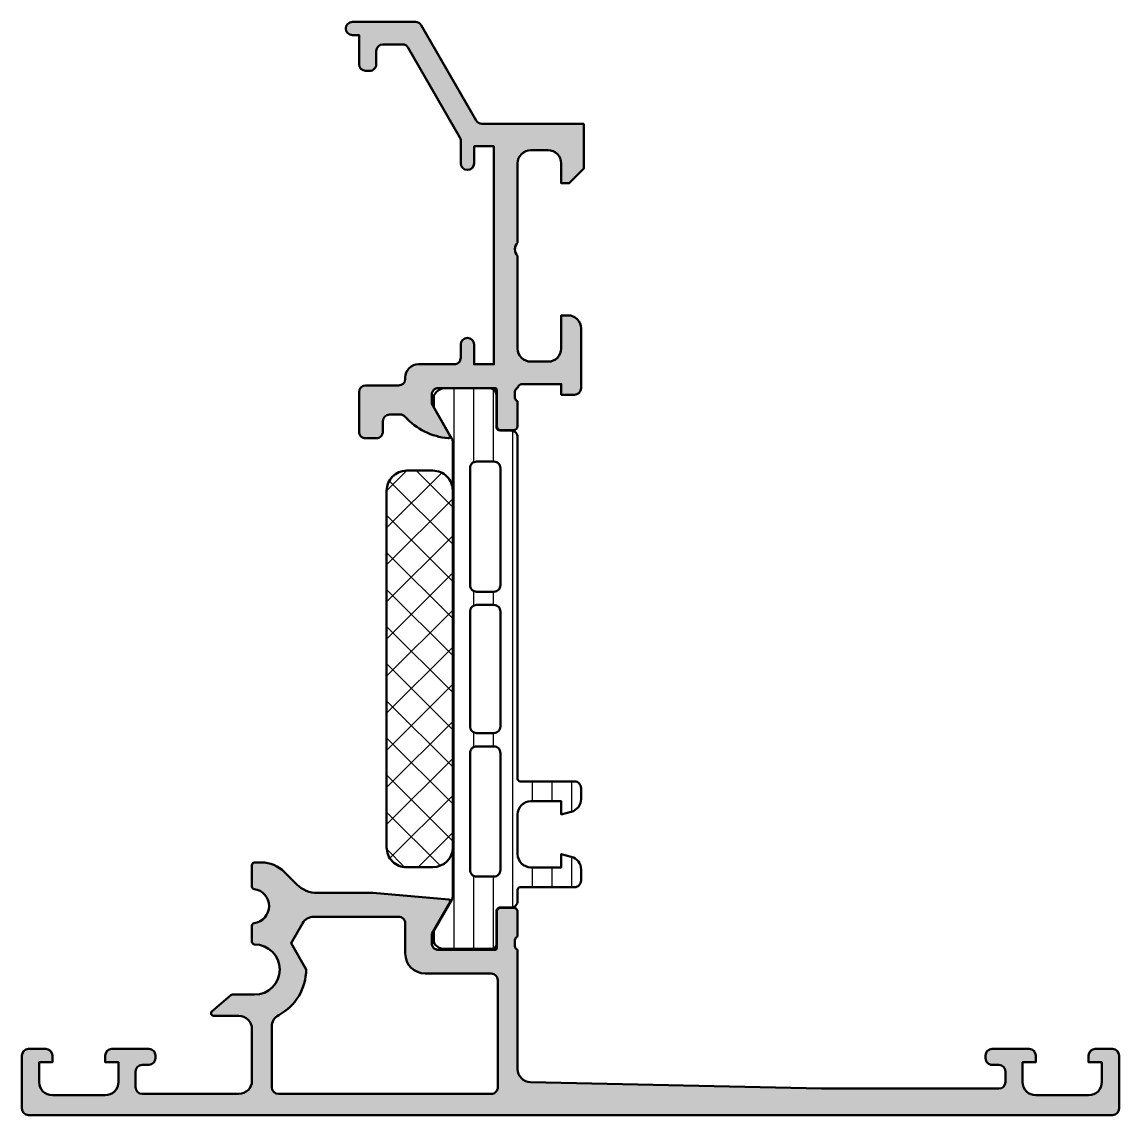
# Model space of a CAD drawing. Extents: x 0 to 83, y 0 to 82.7.
import ezdxf

# ---------------------------------------------------------------- set-up
doc = ezdxf.new("R2010")
doc.units = 0
for name, color, linetype, lineweight in [('0S-Alu contour', 7, 'Continuous', 50), ('0S-Alu hatch', 252, 'Continuous', 25), ('0S-Plastic contour', 254, 'Continuous', 50), ('0S-Plastic hatch', 253, 'Continuous', 25), ('0S-PT contour', 91, 'Continuous', 50), ('0S-PT hatch', 103, 'Continuous', 25)]:
    doc.layers.add(name, color=color, linetype=linetype, lineweight=lineweight)

# ---------------------------------------------------------------- blocks, each defined once
blk = doc.blocks.new('347320__4B7FA02D_5ED3_414A_977E_A84542BB795F_')
at = {"layer": '0S-Alu hatch'}
h = blk.add_hatch(color=256, dxfattribs=at)
edge = h.paths.add_edge_path()
edge.add_line((42.5, 75), (42.5, 71.6000061035156))
edge.add_line((42.5, 71.6000061035156), (41.39997100830075, 70.5))
edge.add_line((41.39997100830075, 70.5), (40.79998779296881, 70.5))
edge.add_line((40.79998779296881, 70.5), (40.79999542236331, 72.00000000000004))
edge.add_arc((39.80002750998387, 72.00003208789448), 0.9999679128942723, 359.9981614401309, 450.0022756903589)
edge.add_line((39.79998779296881, 73.00000000000001), (38.49999999999992, 73))
edge.add_arc((38.49994792724447, 72.00004444372922), 0.9999555576266232, 89.99701631828177, 180.0025465510428)
edge.add_line((37.49999237060551, 72.00000000000175), (37.50000000000003, 66.00000000872141))
edge.add_arc((38.02511203940467, 65.4999999888312), 0.7250811498155973, 136.4032856362081, 223.5967143637855)
edge.add_line((37.49999999999997, 64.99999996894105), (37.49999237060541, 58.00000000000003))
edge.add_arc((38.50003447565113, 58.00004210533785), 1.000042105932114, 180.0024123564363, 269.9980247738579)
edge.add_line((38.49999999999992, 57.00000000000001), (39.80001831054679, 56.99999999999999))
edge.add_arc((39.80000922081476, 58.00000146029736), 1.000001460338687, 270.0005208025218, 359.9999163301827)
edge.add_line((40.80001068115238, 57.99999999998143), (40.8000183105469, 60.5))
edge.add_line((40.8000183105469, 60.5), (41.30003356933599, 60.49999999999998))
edge.add_ellipse((41.29997877501105, 59.49996809485088), major_axis=(-1.000031906650268, 0), ratio=1, start_angle=180.0018279722443, end_angle=269.9968606166054, ccw=False)
edge.add_line((42.30001068115237, 59.50000000000312), (42.30001068115234, 54.99999972534704))
edge.add_ellipse((41.80004142177308, 54.99997661371015), major_axis=(-0.4999692599134437, 0), ratio=1, start_angle=89.99647716776019, end_angle=180.0026485613532, ccw=False)
edge.add_line((41.80001068115236, 54.50000735474175), (40.80001068115234, 54.49999972534723))
edge.add_line((40.80001068115234, 54.49999972534723), (40.80001068115234, 55.29999514771041))
edge.add_line((40.80001068115234, 55.29999514771041), (37.82369585266982, 55.29998732987356))
edge.add_arc((37.82369664067488, 54.99998732987447), 0.3000000000001226, 90.000150497882, 157.911517668287)
edge.add_line((37.54571536830979, 55.11279873095769), (37.49993896484387, 55.00000000000001))
edge.add_arc((37.57877541138691, 54.73247940800689), 0.2788950563274413, 106.4198764194917, 181.1645893740981)
edge.add_line((37.29993796484386, 54.72681100000851), (37.29993796484386, 54.27321700000852))
edge.add_arc((37.57880606048703, 54.26755634053145), 0.2789255417371505, 178.8371299271138, 253.5754054446451)
edge.add_line((37.49993896484386, 54.00001300000852), (37.49993896484386, 52.120002))
edge.add_ellipse((37.19993896484385, 52.120002), major_axis=(-0.3000000000000043, 0), ratio=1, start_angle=90.00000000000142, end_angle=180, ccw=False)
edge.add_line((37.19993896484386, 51.820002), (36.21996464580107, 51.820002))
edge.add_ellipse((36.21996464580107, 52.120002), major_axis=(-0.2999999999999971, 0), ratio=1, start_angle=0, end_angle=90, ccw=False)
edge.add_line((35.91996464580107, 52.120002), (35.91996464580107, 54.88000000000001))
edge.add_arc((35.79996464580107, 54.88000000000001), 0.1199999999999974, 0, 90)
edge.add_line((35.79996464580107, 55), (31.49993896484386, 54.99999999999999))
edge.add_arc((31.49993896484385, 54.49999999999999), 0.5, 89.9999999999992, 180)
edge.add_line((30.99993896484385, 54.49999999999999), (30.99993896484386, 53.79999999999996))
edge.add_line((30.99993896484386, 53.79999999999996), (32.38143442246624, 51.40717967697243))
edge.add_ellipse((32.26181918019558, 51.3381197846483), major_axis=(-0.1381197846482903, 0), ratio=1, start_angle=82.2975625059064, end_angle=209.9999999999946, ccw=False)
edge.add_ellipse((32.70943756817941, 56.17947101945226), major_axis=(-4.999999999999899, 0), ratio=1, start_angle=41.99008489222632, end_angle=84.6507719903812, ccw=False)
edge.add_arc((28.62150422277743, 52.49996005146339), 0.5000000000000842, 41.99008489222131, 89.99999999999511)
edge.add_line((28.62150422277748, 52.99996005146347), (27.80177701405428, 52.99996005146346))
edge.add_arc((27.80177701405428, 52.49996005146346), 0.4999999999999929, 90, 180)
edge.add_line((27.30177701405429, 52.49996005146346), (27.30177701405433, 51.70000000000005))
edge.add_ellipse((26.80177701405427, 51.7000000000001), major_axis=(-0.500000000000057, 0), ratio=1, start_angle=89.99999999999272, end_angle=180, ccw=False)
edge.add_line((26.8017770140542, 51.20000000000004), (26.00000000000021, 51.20000000000004))
edge.add_ellipse((26.0000000000002, 51.70000000000004), major_axis=(-0.4999999999999929, 0), ratio=1, start_angle=0, end_angle=90.0000000000008, ccw=False)
edge.add_line((25.50000000000021, 51.70000000000004), (25.50000000000016, 54.69996005146345))
edge.add_ellipse((26.00000000000016, 54.69996005146345), major_axis=(-0.5000000000000071, 0), ratio=1, start_angle=270.0000000000008, end_angle=360, ccw=False)
edge.add_line((26.00000000000016, 55.19996005146346), (28.49993896484382, 55.19996005146346))
edge.add_arc((28.49993896484382, 55.69996005146347), 0.5, 270, 360)
edge.add_line((28.99993896484382, 55.69996005146347), (28.99993896484382, 55.79996005146348))
edge.add_ellipse((29.99993896484387, 55.79996005146342), major_axis=(-1.000000000000049, 0), ratio=1, start_angle=270, end_angle=360, ccw=False)
edge.add_line((29.99993896484387, 56.79996005146347), (32.70001983642578, 56.79996005146344))
edge.add_arc((32.70001983642578, 57.29996005146344), 0.5, 269.9999999999992, 360)
edge.add_line((33.20001983642578, 57.29996005146344), (33.20001983642578, 58.2999638661607))
edge.add_ellipse((33.70001602172853, 58.2999638661607), major_axis=(-0.4999961853027486, 0), ratio=1, start_angle=180, end_angle=360, ccw=False)
edge.add_line((34.20001220703128, 58.29996386616069), (34.20001220703125, 56.79996005146343))
edge.add_line((34.20001220703125, 56.79996005146343), (35.70001220703131, 56.79996005146344))
edge.add_line((35.70001220703131, 56.79996005146344), (35.70001220703128, 73.30001831054686))
edge.add_line((35.70001220703128, 73.30001831054686), (34.20001983642573, 73.30001831054685))
edge.add_line((34.20001983642573, 73.30001831054685), (34.20001983642573, 72))
edge.add_ellipse((33.70001983642576, 72), major_axis=(-0.4999999999999716, 0), ratio=1, start_angle=0, end_angle=180, ccw=False)
edge.add_line((33.20001983642578, 72), (33.19995117021844, 73.71779961782919))
edge.add_arc((32.69995117061803, 73.71777963115387), 0.4999999999998793, 0.0022903042596181, 29.99997237752506)
edge.add_line((33.13296399303587, 73.967779422397), (29.21740136116776, 80.74974039182919))
edge.add_arc((28.78438853874978, 80.4997406005858), 0.5000000000001261, 29.99997237754412, 89.99999999999186)
edge.add_line((28.78438853874985, 80.99974060058592), (27.30000002416492, 80.99974060058595))
edge.add_arc((27.30000002416493, 80.49974060058591), 0.5000000000000427, 90.0000000000016, 180)
edge.add_line((26.80000002416489, 80.49974060058591), (26.80000002416492, 79.50007527127507))
edge.add_ellipse((26.30000002416492, 79.50007527127508), major_axis=(-0.5, 0), ratio=1, start_angle=89.9999999999967, end_angle=180, ccw=False)
edge.add_line((26.30000002416489, 79.00007527127508), (26.00000000000033, 79.00007527127505))
edge.add_ellipse((26.00000000000033, 79.50007527127514), major_axis=(-0.5000000000000853, 0), ratio=1, start_angle=0, end_angle=90, ccw=False)
edge.add_line((25.50000000000025, 79.50007527127514), (25.49999999999999, 81.69979858398435))
edge.add_line((25.49999999999999, 81.69979858398435), (25.00000000000001, 81.69979858398435))
edge.add_ellipse((25.00000000000002, 82.19979858398435), major_axis=(-0.5, 0), ratio=1, start_angle=-90.00000000000068, end_angle=89.9999999999992, ccw=False)
edge.add_line((25.00000000000002, 82.69979858398435), (29.76584030022923, 82.69979858398435))
edge.add_ellipse((29.76584030022909, 82.19979858398438), major_axis=(-0.4999999999999574, 0), ratio=1, start_angle=209.999995158589, end_angle=269.99999999998374, ccw=False)
edge.add_line((30.19885302324591, 82.44979854739542), (34.35565782041005, 75.25000003658884))
edge.add_arc((34.78867054342688, 75.50000000000003), 0.5000000000000374, 209.9999951586045, 269.9999999999984)
edge.add_line((34.78867054342686, 74.99999999999999), (42.5, 75))
at = {"layer": '0S-Alu contour', "color": 7}
for points in [[(25.00000000000002, 82.69979858398435), (29.76584030022923, 82.69979858398435)], [(30.19885302324591, 82.44979854739542), (34.35565782041005, 75.25000003658884)], [(25.50000000000025, 79.50007527127514), (25.49999999999999, 81.69979858398435), (25.00000000000001, 81.69979858398435)], [(28.78438853874985, 80.99974060058592), (27.30000002416492, 80.99974060058595)], [(33.13296399303587, 73.967779422397), (29.21740136116776, 80.74974039182919)], [(26.80000002416489, 80.49974060058591), (26.80000002416492, 79.50007527127507)], [(26.30000002416489, 79.00007527127508), (26.00000000000033, 79.00007527127505)], [(34.78867054342686, 74.99999999999999), (42.5, 75)], [(42.5, 75), (42.5, 71.6000061035156), (41.39997100830075, 70.5), (40.79998779296881, 70.5), (40.79999542236331, 72.00000000000004)], [(33.20001983642578, 72), (33.19995117021844, 73.71779961782919)], [(34.20001220703128, 58.29996386616069), (34.20001220703125, 56.79996005146343), (35.70001220703131, 56.79996005146344), (35.70001220703128, 73.30001831054686), (34.20001983642573, 73.30001831054685), (34.20001983642573, 72)], [(39.79998779296881, 73.00000000000001), (38.49999999999992, 73)], [(37.49999237060551, 72.00000000000175), (37.50000000000003, 66.00000000872141)], [(37.49999999999997, 64.99999996894105), (37.49999237060541, 58.00000000000003)], [(40.80001068115238, 57.99999999998143), (40.8000183105469, 60.5), (41.30003356933599, 60.49999999999998)], [(42.30001068115237, 59.50000000000312), (42.30001068115234, 54.99999972534704)], [(33.20001983642578, 57.29996005146344), (33.20001983642578, 58.2999638661607)], [(29.99993896484387, 56.79996005146347), (32.70001983642578, 56.79996005146344)], [(38.49999999999992, 57.00000000000001), (39.80001831054679, 56.99999999999999)], [(28.99993896484382, 55.69996005146347), (28.99993896484382, 55.79996005146348)], [(26.00000000000016, 55.19996005146346), (28.49993896484382, 55.19996005146346)], [(35.79996464580107, 55), (31.49993896484386, 54.99999999999999)], [(35.91996464580107, 52.120002), (35.91996464580107, 54.88000000000001)], [(37.54571536830979, 55.11279873095769), (37.49993896484387, 55.00000000000001)], [(41.80001068115236, 54.50000735474175), (40.80001068115234, 54.49999972534723), (40.80001068115234, 55.29999514771041), (37.82369585266982, 55.29998732987356)], [(25.50000000000021, 51.70000000000004), (25.50000000000016, 54.69996005146345)], [(30.99993896484385, 54.49999999999999), (30.99993896484386, 53.79999999999996), (32.38143442246624, 51.40717967697243)], [(37.29993796484386, 54.72681100000851), (37.29993796484386, 54.27321700000852)], [(37.49993896484386, 54.00001300000852), (37.49993896484386, 52.120002)], [(27.30177701405429, 52.49996005146346), (27.30177701405433, 51.70000000000005)], [(28.62150422277748, 52.99996005146347), (27.80177701405428, 52.99996005146346)], [(37.19993896484386, 51.820002), (36.21996464580107, 51.820002)], [(26.8017770140542, 51.20000000000004), (26.00000000000021, 51.20000000000004)]]:
    blk.add_lwpolyline(points, dxfattribs=at)
at = {"layer": '0S-Alu contour', "color": 7, "extrusion": (0, 0, -1)}
for centre, radius, start, end in [((-25.00000000000002, 82.19979858398435), 0.5, 270.0000000000008, 90.00000000000081), ((-29.76584030022909, 82.19979858398438), 0.4999999999999574, 90.00000000001629, 150.000004841411), ((-26.00000000000033, 79.50007527127514), 0.5000000000000853, 270, 0), ((-26.30000002416492, 79.50007527127508), 0.5, 180, 270.0000000000033), ((-33.70001983642576, 72), 0.4999999999999716, 180, 0), ((-41.29997877501105, 59.49996809485088), 1.000031906650268, 90.00313938339463, 179.9981720277557), ((-33.70001602172853, 58.2999638661607), 0.4999961853027486, 0, 180), ((-29.99993896484387, 55.79996005146342), 1.000000000000049, 0, 90), ((-26.00000000000016, 54.69996005146345), 0.5000000000000071, 0, 89.9999999999992), ((-41.80004142177308, 54.99997661371015), 0.4999692599134437, 179.9973514386468, 270.0035228322398), ((-32.70943756817941, 56.17947101945226), 4.999999999999899, 275.3492280096188, 318.0099151077737), ((-26.0000000000002, 51.70000000000004), 0.4999999999999929, 269.9999999999992, 0), ((-26.80177701405427, 51.7000000000001), 0.500000000000057, 180, 270.0000000000073), ((-36.21996464580107, 52.120002), 0.2999999999999971, 270, 0), ((-37.19993896484385, 52.120002), 0.3000000000000043, 180, 269.9999999999986), ((-32.26181918019558, 51.3381197846483), 0.1381197846482903, 150.0000000000054, 277.7024374940936)]:
    blk.add_arc(centre, radius, start, end, dxfattribs=at)
at = {"layer": '0S-Alu contour', "color": 7}
for centre, radius, start, end in [((27.30000002416493, 80.49974060058591), 0.5000000000000427, 90.0000000000016, 180), ((28.78438853874978, 80.4997406005858), 0.5000000000001261, 29.99997237754412, 89.99999999999186), ((34.78867054342688, 75.50000000000003), 0.5000000000000374, 209.9999951586045, 269.9999999999984), ((32.69995117061803, 73.71777963115387), 0.4999999999998793, 0.0022903042596181, 29.99997237752506), ((38.49994792724447, 72.00004444372922), 0.9999555576266232, 89.99701631828177, 180.0025465510428), ((39.80002750998387, 72.00003208789448), 0.9999679128942723, 359.9981614401309, 90.00227569035891), ((38.02511203940467, 65.4999999888312), 0.7250811498155973, 136.4032856362081, 223.5967143637855), ((32.70001983642578, 57.29996005146344), 0.5, 269.9999999999992, 0), ((38.50003447565113, 58.00004210533785), 1.000042105932114, 180.0024123564363, 269.9980247738579), ((39.80000922081476, 58.00000146029736), 1.000001460338687, 270.0005208025218, 359.9999163301827), ((28.49993896484382, 55.69996005146347), 0.5, 270, 0), ((31.49993896484385, 54.49999999999999), 0.5, 89.9999999999992, 180), ((35.79996464580107, 54.88000000000001), 0.1199999999999974, 0, 90), ((37.57877541138691, 54.73247940800689), 0.2788950563274413, 106.4198764194917, 181.1645893740981), ((37.82369664067488, 54.99998732987447), 0.3000000000001226, 90.000150497882, 157.911517668287), ((37.57880606048703, 54.26755634053145), 0.2789255417371505, 178.8371299271138, 253.5754054446451), ((27.80177701405428, 52.49996005146346), 0.4999999999999929, 90, 180), ((28.62150422277743, 52.49996005146339), 0.5000000000000842, 41.99008489222131, 89.99999999999511)]:
    blk.add_arc(centre, radius, start, end, dxfattribs=at)
blk = doc.blocks.new('284027__FB512365_993E_46FF_89FE_50F2861B96CB___73306B60_36A7_46B0_925F_099A1FD5D833_')
at = {"layer": '0S-Plastic hatch'}
h = blk.add_hatch(dxfattribs=at)
h.set_pattern_fill('ANSI31', color=256, scale=0.4680000000000001, angle=45, style=0)
h.set_pattern_definition([(90, (0, 0), (-1.4859, 0), [])])
edge = h.paths.add_edge_path()
edge.add_line((37.50000095367886, 51.28274043753233), (37.50002387523686, 25.44137362798014))
edge.add_arc((37.70416274085889, 25.44549242681949), 0.2041804127758766, 181.1558689438178, 269.5149389342825)
edge.add_line((37.70243418796363, 25.24131933097624), (41.80243418795191, 25.24131933097624))
edge.add_ellipse((41.80243418795192, 24.74131933097629), major_axis=(-0.4999999999999503, 0), ratio=1, start_angle=180, end_angle=270.0000000000008, ccw=False)
edge.add_line((42.30243418795186, 24.74131933097629), (42.30243418795185, 23.91057010758862))
edge.add_ellipse((41.30243418795178, 23.91057010758865), major_axis=(-1.000000000000071, 0), ratio=1, start_angle=105.0000000010829, end_angle=180, ccw=False)
edge.add_line((41.56125323307257, 22.9446442813044), (40.8024341879519, 22.74131933097623))
edge.add_line((40.8024341879519, 22.74131933097623), (40.80243418795191, 23.74131933097624))
edge.add_line((40.80243418795191, 23.74131933097624), (38.5024341879635, 23.74131933097624))
edge.add_arc((38.50414322180458, 22.73719335829864), 1.004127427074072, 90.09751797508503, 179.770140321516)
edge.add_line((37.50002387523688, 22.74122171414578), (37.50002387523687, 19.7413433600021))
edge.add_arc((38.50414343368477, 19.74544581517787), 1.004127938958021, 180.2340877213157, 269.9024699846793)
edge.add_line((38.50243418796356, 18.74131933097623), (40.8024341879519, 18.74131933097623))
edge.add_line((40.8024341879519, 18.74131933097623), (40.80243418795202, 19.74131933097617))
edge.add_line((40.80243418795202, 19.74131933097617), (41.56125323307259, 19.53799438061792))
edge.add_ellipse((41.302434187952, 18.57206855433426), major_axis=(-0.9999999999994544, 0), ratio=1, start_angle=180, end_angle=254.99999999891992, ccw=False)
edge.add_line((42.30243418795145, 18.57206855433428), (42.30243418795192, 17.74131933097623))
edge.add_ellipse((41.80243418795191, 17.74131933097624), major_axis=(-0.5000000000000071, 0), ratio=1, start_angle=89.9999999999992, end_angle=180, ccw=False)
edge.add_line((41.8024341879519, 17.24131933097623), (37.70243418796354, 17.24131933097623))
edge.add_arc((37.70243418796355, 17.04131933097625), 0.1999999999999851, 90.00000000000205, 180)
edge.add_line((37.50243418796356, 17.04131933097624), (37.50111364297362, 16.20024708584836))
edge.add_ellipse((37.00111632230784, 16.20022629664565), major_axis=(-0.4999973210979703, 0), ratio=1, start_angle=90.00176831586009, end_angle=180.0023822800019, ccw=False)
edge.add_line((37.00113175369214, 15.70022897578581), (36.19080042087724, 15.7002003493676))
edge.add_arc((36.19081128711156, 15.4002003495644), 0.2999999999999952, 90.00207529788617, 180.0020752978985)
edge.add_line((35.89081128730835, 15.40018948333008), (35.89123016752115, 13.00019111399158))
edge.add_ellipse((35.51321011946267, 12.94965183327391), major_axis=(-0.3813835020416994, 0), ratio=1, start_angle=71.35011889761489, end_angle=187.6149860995754, ccw=False)
edge.add_line((35.3912496611259, 12.58829463847647), (31.91470816532005, 12.56666733328899))
edge.add_ellipse((31.97768973074479, 13.49553890442503), major_axis=(-0.9310043357837189, 0), ratio=1, start_angle=-35.07022814295442, end_angle=86.12103208285669, ccw=False)
edge.add_line((31.21571073157549, 14.03047542222226), (32.53409772936253, 16.31418002347736))
edge.add_arc((32.10107595772186, 16.56416431355413), 0.5000000000000118, 330.0020786985392, 360.0020153930485)
edge.add_line((32.60107595741255, 16.56418190117596), (32.59998964498147, 50.91845065677536))
edge.add_arc((32.09998964532861, 50.91843202361616), 0.5000000000000518, 0.0021352027151592, 30.00207189722995)
edge.add_line((32.53299330658066, 51.16844768181055), (31.21444087712426, 53.45205677105993))
edge.add_ellipse((32.0556739433445, 53.99272216681046), major_axis=(-0.9999960709244795, 0), ratio=1, start_angle=-81.81631665021467, end_angle=32.72909139772662, ccw=False)
edge.add_line((31.91332744246273, 54.98253508628116), (35.38986893826856, 54.98266173374524))
edge.add_ellipse((35.38988968813847, 54.48266575673022), major_axis=(-0.4999959774455861, 0), ratio=1, start_angle=180.0017728167249, end_angle=270.0023777790729, ccw=False)
edge.add_line((35.88988566534471, 54.48268122734998), (35.88964064476389, 52.08268283396449))
edge.add_arc((36.18964064456709, 52.08269370019881), 0.299999999999997, 180.0020752978985, 270.0020752978848)
edge.add_line((36.18965151080141, 51.78269370039561), (36.99998284361633, 51.78272232681381))
edge.add_ellipse((37.00000363281902, 51.28272500614802), major_axis=(-0.4999973210979774, 0), ratio=1, start_angle=180.0017683158931, end_angle=270.0023822799112, ccw=False)
edge = h.paths.add_edge_path()
edge.add_line((36.20055225510519, 40.09131308561754), (36.20055225510519, 48.9413069821018))
edge.add_arc((35.70055225301756, 48.94130698028369), 0.5000000020876314, 0, 90.00189910261706)
edge.add_line((35.70053568022074, 49.44130698209667), (34.40054157395284, 49.44130698209665))
edge.add_arc((34.40053793459621, 48.94131062145329), 0.4999963606566104, 89.99958295741467, 180.0004170428646)
edge.add_line((33.90054157395284, 48.94130698209666), (33.90054157395284, 40.09131308561237))
edge.add_arc((34.40053793459611, 40.0913094462556), 0.4999963606565109, 179.9995829571354, 270.0004170425951)
edge.add_line((34.40054157395282, 39.59131308561234), (35.70053568026557, 39.59131308561235))
edge.add_arc((35.70055225294788, 40.09131308749501), 0.5000000021573149, 269.9981009105044, 360)
edge = h.paths.add_edge_path()
edge.add_line((36.20055225509481, 29.39130698280033), (36.20055225509482, 38.09131308631601))
edge.add_arc((35.70055225509481, 38.0913130863108), 0.5000000000000071, 0, 90.00000000119365)
edge.add_line((35.7005522550844, 38.59131308631081), (34.40054157393207, 38.59131308631081))
edge.add_arc((34.40054157394248, 38.09131308631079), 0.5000000000000214, 90.00000000119282, 180)
edge.add_line((33.90054157394246, 38.09131308631599), (33.90054157394246, 29.39130698280033))
edge.add_arc((34.40054157394246, 29.39130698279512), 0.4999999999999929, 180, 269.9999999999992)
edge.add_line((34.40054157394245, 28.89130698279512), (35.70055225509481, 28.89130698279512))
edge.add_arc((35.70055225509481, 29.39130698279512), 0.5, 270, 360)
edge = h.paths.add_edge_path()
edge.add_line((36.2005522550948, 18.54129782752692), (36.2005522550948, 27.39130698280026))
edge.add_arc((35.70055225300718, 27.39130698098216), 0.5000000020876172, 0, 90.00189910261543)
edge.add_line((35.70053568021038, 27.89130698279512), (34.40054157394246, 27.89130698279512))
edge.add_arc((34.40053793458579, 27.3913106221518), 0.4999963606565677, 89.99958295740896, 180.0004170428646)
edge.add_line((33.90054157394246, 27.39130698279512), (33.90054157394246, 18.54132834510505))
edge.add_arc((34.40055683273152, 18.54132834509985), 0.5000152587890554, 180, 270.0000000000008)
edge.add_line((34.40055683273153, 18.0413130863108), (35.70056751388387, 18.0413130863108))
edge.add_arc((35.70056751388388, 18.54129782752172), 0.4999847412109233, 269.9999999999992, 360)
at = {"layer": '0S-Alu contour', "color": 7}
for points in [[(35.70053568022074, 49.44130698209667), (34.40054157395284, 49.44130698209665)], [(33.90054157395284, 48.94130698209666), (33.90054157395284, 40.09131308561237)], [(36.20055225510519, 40.09131308561754), (36.20055225510519, 48.9413069821018)], [(34.40054157395282, 39.59131308561234), (35.70053568026557, 39.59131308561235)], [(35.7005522550844, 38.59131308631081), (34.40054157393207, 38.59131308631081)], [(33.90054157394246, 38.09131308631599), (33.90054157394246, 29.39130698280033)], [(36.20055225509481, 29.39130698280033), (36.20055225509482, 38.09131308631601)], [(34.40054157394245, 28.89130698279512), (35.70055225509481, 28.89130698279512)], [(33.90054157394246, 27.39130698279512), (33.90054157394246, 18.54132834510505)], [(35.70053568021038, 27.89130698279512), (34.40054157394246, 27.89130698279512)], [(36.2005522550948, 18.54129782752692), (36.2005522550948, 27.39130698280026)], [(34.40055683273153, 18.0413130863108), (35.70056751388387, 18.0413130863108)]]:
    blk.add_lwpolyline(points, dxfattribs=at)
for centre, radius, start, end in [((34.40053793459621, 48.94131062145329), 0.4999963606566104, 89.99958295741467, 180.0004170428646), ((35.70055225301756, 48.94130698028369), 0.5000000020876314, 0, 90.00189910261706), ((34.40053793459611, 40.0913094462556), 0.4999963606565109, 179.9995829571354, 270.0004170425951), ((35.70055225294788, 40.09131308749501), 0.5000000021573149, 269.9981009105044, 0), ((34.40054157394248, 38.09131308631079), 0.5000000000000214, 90.00000000119282, 180), ((35.70055225509481, 38.0913130863108), 0.5000000000000071, 0, 90.00000000119365), ((34.40054157394246, 29.39130698279512), 0.4999999999999929, 180, 269.9999999999992), ((35.70055225509481, 29.39130698279512), 0.5, 270, 0), ((34.40053793458579, 27.3913106221518), 0.4999963606565677, 89.99958295740896, 180.0004170428646), ((35.70055225300718, 27.39130698098216), 0.5000000020876172, 0, 90.00189910261543), ((34.40055683273152, 18.54132834509985), 0.5000152587890554, 180, 270.0000000000008), ((35.70056751388388, 18.54129782752172), 0.4999847412109233, 269.9999999999992, 0)]:
    blk.add_arc(centre, radius, start, end, dxfattribs=at)
at = {"layer": '0S-Plastic contour', "color": 7}
for points in [[(31.91332744246273, 54.98253508628116), (35.38986893826856, 54.98266173374524)], [(35.88988566534471, 54.48268122734998), (35.88964064476389, 52.08268283396449)], [(32.53299330658066, 51.16844768181055), (31.21444087712426, 53.45205677105993)], [(36.18965151080141, 51.78269370039561), (36.99998284361633, 51.78272232681381)], [(32.60107595741255, 16.56418190117596), (32.59998964498147, 50.91845065677536)], [(37.50000095367886, 51.28274043753233), (37.50002387523686, 25.44137362798014)], [(37.70243418796363, 25.24131933097624), (41.80243418795191, 25.24131933097624)], [(42.30243418795186, 24.74131933097629), (42.30243418795185, 23.91057010758862)], [(41.56125323307257, 22.9446442813044), (40.8024341879519, 22.74131933097623), (40.80243418795191, 23.74131933097624), (38.5024341879635, 23.74131933097624)], [(37.50002387523688, 22.74122171414578), (37.50002387523687, 19.7413433600021)], [(38.50243418796356, 18.74131933097623), (40.8024341879519, 18.74131933097623), (40.80243418795202, 19.74131933097617), (41.56125323307259, 19.53799438061792)], [(42.30243418795145, 18.57206855433428), (42.30243418795192, 17.74131933097623)], [(37.50243418796356, 17.04131933097624), (37.50111364297362, 16.20024708584836)], [(41.8024341879519, 17.24131933097623), (37.70243418796354, 17.24131933097623)], [(31.21571073157549, 14.03047542222226), (32.53409772936253, 16.31418002347736)], [(35.89081128730835, 15.40018948333008), (35.89123016752115, 13.00019111399158)], [(37.00113175369214, 15.70022897578581), (36.19080042087724, 15.7002003493676)], [(35.3912496611259, 12.58829463847647), (31.91470816532005, 12.56666733328899)]]:
    blk.add_lwpolyline(points, dxfattribs=at)
at = {"layer": '0S-Plastic contour', "color": 7, "extrusion": (0, 0, -1)}
for centre, radius, start, end in [((-32.0556739433445, 53.99272216681046), 0.9999960709244795, 327.2709086022734, 81.81631665021466), ((-35.38988968813847, 54.48266575673022), 0.4999959774455861, 89.9976222209271, 179.9982271832751), ((-37.00000363281902, 51.28272500614802), 0.4999973210979775, 89.99761772008878, 179.9982316841069), ((-41.80243418795192, 24.74131933097629), 0.4999999999999503, 89.9999999999992, 180), ((-41.30243418795178, 23.91057010758865), 1.000000000000071, 180, 254.9999999989171), ((-41.302434187952, 18.57206855433426), 0.9999999999994544, 105.0000000010801, 180), ((-41.80243418795191, 17.74131933097624), 0.5000000000000071, 180, 270.0000000000008), ((-37.00111632230784, 16.20022629664565), 0.4999973210979704, 179.9976177199981, 269.9982316841399), ((-31.97768973074479, 13.49553890442503), 0.9310043357837189, 273.8789679171433, 35.07022814295439), ((-35.51321011946267, 12.94965183327391), 0.3813835020416994, 172.3850139004246, 288.6498811023851)]:
    blk.add_arc(centre, radius, start, end, dxfattribs=at)
at = {"layer": '0S-Plastic contour', "color": 7}
for centre, radius, start, end in [((36.18964064456709, 52.08269370019881), 0.299999999999997, 180.0020752978985, 270.0020752978848), ((32.09998964532861, 50.91843202361616), 0.5000000000000518, 0.0021352027151592, 30.00207189722995), ((37.70416274085889, 25.44549242681949), 0.2041804127758766, 181.1558689438178, 269.5149389342825), ((38.50414322180458, 22.73719335829864), 1.004127427074072, 90.09751797508503, 179.770140321516), ((38.50414343368477, 19.74544581517787), 1.004127938958021, 180.2340877213157, 269.9024699846793), ((37.70243418796355, 17.04131933097625), 0.1999999999999851, 90.00000000000205, 180), ((32.10107595772186, 16.56416431355413), 0.5000000000000118, 330.0020786985392, 0.0020153930485069), ((36.19081128711156, 15.4002003495644), 0.2999999999999952, 90.00207529788617, 180.0020752978985)]:
    blk.add_arc(centre, radius, start, end, dxfattribs=at)
blk = doc.blocks.new('387990__6D15190E_633F_457F_A46D_4E39DF9C58FC_')
at = {"layer": '0S-PT hatch'}
h = blk.add_hatch(dxfattribs=at)
h.set_pattern_fill('ANSI37', color=256, scale=0.625, angle=90, style=0)
h.set_pattern_definition([(135, (0, 0), (-1.403165018917055, -1.403165018917055), []), (225, (0, 0), (1.403165018917055, -1.403165018917055), [])])
edge = h.paths.add_edge_path()
edge.add_line((27.59163988829318, 47.2516841323447), (27.59163988829318, 20.2516841323447))
edge.add_arc((29.09163988829316, 20.25168413234468), 1.499999999999985, 180, 270.0000000000002)
edge.add_line((29.09163988829316, 18.75168413234469), (31.09163988829318, 18.7516841323447))
edge.add_arc((31.09163988829316, 20.25168413234471), 1.500000000000007, 270.0000000000005, 360)
edge.add_line((32.59163988829317, 20.25168413234471), (32.59163988829318, 47.2516841323447))
edge.add_arc((31.09163988829318, 47.25168413234472), 1.499999999999992, 0, 90.00000000000028)
edge.add_line((31.09163988829318, 48.75168413234471), (29.09163988829318, 48.75168413234471))
edge.add_arc((29.0916398882932, 47.25168413234469), 1.500000000000014, 90.0000000000011, 180)
at = {"layer": '0S-PT contour', "color": 7}
for points in [[(31.09163988829318, 48.75168413234471), (29.09163988829318, 48.75168413234471)], [(27.59163988829318, 47.2516841323447), (27.59163988829318, 20.2516841323447)], [(32.59163988829317, 20.25168413234471), (32.59163988829318, 47.2516841323447)], [(29.09163988829316, 18.75168413234469), (31.09163988829318, 18.7516841323447)]]:
    blk.add_lwpolyline(points, dxfattribs=at)
for centre, radius, start, end in [((29.0916398882932, 47.25168413234469), 1.500000000000014, 90.0000000000011, 180), ((31.09163988829318, 47.25168413234472), 1.499999999999992, 0, 90.00000000000028), ((29.09163988829316, 20.25168413234468), 1.499999999999985, 180, 270.0000000000002), ((31.09163988829316, 20.25168413234471), 1.500000000000007, 270.0000000000005, 0)]:
    blk.add_arc(centre, radius, start, end, dxfattribs=at)
blk = doc.blocks.new('335820__54B2925B_CEC5_441B_A597_A8AC3FA5160E_')
at = {"layer": '0S-Alu hatch'}
h = blk.add_hatch(color=256, dxfattribs=at)
edge = h.paths.add_edge_path()
edge.add_line((37.50000095367886, 12.50011703974749), (37.5000009536757, 3.482221441455088))
edge.add_arc((38.50000095367592, 3.482221441456454), 1.00000000000022, 180, 268.7448245994677)
edge.add_line((38.47809576244664, 2.482461388945028), (60.49993991854901, 1.999952904756831))
edge.add_line((60.49993991854901, 1.999952904756831), (73.90001678466524, 1.999952904757513))
edge.add_arc((73.89996806814354, 2.500009251480321), 0.50005634909584, 270.0055818731142, 359.9935438687973)
edge.add_line((74.40002441406477, 2.499952904757288), (74.40002441406523, 3.299940697724898))
edge.add_arc((73.89996263095034, 3.299878913726613), 0.5000617869316852, 0.0070790498667174, 89.9937952077038)
edge.add_line((73.90001678466886, 3.799940697726035), (73.40001678467024, 3.799940697726036))
edge.add_ellipse((73.39994626778866, 4.299870180844457), major_axis=(-0.4999294880917536, 0), ratio=1, start_angle=-0.008081778951009255, end_angle=90.00808177914632, ccw=False)
edge.add_line((72.90001678467026, 4.299940697724673), (72.9000091552739, 4.499952904756606))
edge.add_ellipse((73.39995807350942, 4.500003986521757), major_axis=(-0.4999489208451435, 0), ratio=1, start_angle=-90.00585413719119, end_angle=0.005854137195001385, ccw=False)
edge.add_line((73.4000091552748, 4.999952904757287), (76.1999969482422, 4.999952904757513))
edge.add_ellipse((76.19996098675828, 4.499909313271684), major_axis=(-0.5000435927789447, 0), ratio=1, start_angle=180.0049947808796, end_angle=269.9958794767396, ccw=False)
edge.add_line((76.70000457763717, 4.499952904757741), (76.70000457763761, 3.999952904757286))
edge.add_line((76.70000457763761, 3.999952904757286), (75.70000457763628, 3.999952904757286))
edge.add_line((75.70000457763628, 3.999952904757286), (75.69999694824266, 2.499952904759331))
edge.add_arc((76.6999662568986, 2.499922213149984), 0.9999693091269605, 179.9982414463771, 270.0021956840547)
edge.add_line((76.70000457763855, 1.499952904757285), (80.69994354248183, 1.499952904757286))
edge.add_arc((80.70001580794269, 2.499880639295973), 0.9999277371500244, 269.9958591948583, 360.0041408050898)
edge.add_line((81.69994354248136, 2.49995290475615), (81.69994354248136, 3.999952904757286))
edge.add_line((81.69994354248136, 3.999952904757286), (80.69994354248092, 3.999952904757286))
edge.add_line((80.69994354248092, 3.999952904757286), (80.69994354248092, 4.499952904756149))
edge.add_ellipse((81.1999804403246, 4.499916007535076), major_axis=(-0.5000368992049662, 0), ratio=1, start_angle=270.00510206902266, end_angle=359.99577220203963, ccw=False)
edge.add_line((81.1999359130873, 4.999952904757514), (82.49999237060638, 4.999952904757058))
edge.add_ellipse((82.49996852648827, 4.49992906063985), major_axis=(-0.5000238446857228, 0), ratio=1, start_angle=180.0027322045317, end_angle=269.99726779562894, ccw=False)
edge.add_line((82.99999237060545, 4.499952904758423), (83, 0.4999529047577412))
edge.add_ellipse((82.49995290031984, 0.5000000044372185), major_axis=(-0.5000471018983305, 0), ratio=1, start_angle=90.00539671749999, end_angle=179.9946032826654, ccw=False)
edge.add_line((82.5000000000009, -4.7095242941e-05), (0.4999996510964451, 0.0001665279649146))
edge.add_ellipse((0.500000953676988, 0.5001665279631494), major_axis=(-0.4999999999999316, 0), ratio=1, start_angle=0, end_angle=89.99985073526477, ccw=False)
edge.add_line((9.536770591e-07, 0.500166527963318), (9.536770449e-07, 4.499951602173975))
edge.add_ellipse((0.5000009536771586, 4.499951602174308), major_axis=(-0.5000000000001137, 0), ratio=1, start_angle=270.0000000000635, end_angle=360, ccw=False)
edge.add_line((0.5000009536766044, 4.999951602174421), (1.800000953677226, 4.999951602174427))
edge.add_ellipse((1.800000953677226, 4.49995160217443), major_axis=(-0.4999999999999965, 0), ratio=1, start_angle=180, end_angle=270, ccw=False)
edge.add_line((2.300000953677226, 4.499951602174434), (2.300000953677226, 3.999951602174199))
edge.add_line((2.300000953677226, 3.999951602174199), (1.300000953677226, 3.999951602174199))
edge.add_line((1.300000953677226, 3.999951602174199), (1.300000953677226, 2.49995160217467))
edge.add_arc((2.300000953677013, 2.49995160217398), 0.9999999999997868, 180, 269.9999999999861)
edge.add_line((2.300000953676772, 1.499951602174193), (6.300000953676331, 1.499951602174199))
edge.add_arc((6.30000095367643, 2.499951602174526), 1.000000000000326, 269.9999999999943, 360)
edge.add_line((7.300000953676757, 2.49995160217464), (7.300000953677681, 3.999951602174199))
edge.add_line((7.300000953677681, 3.999951602174199), (6.300000953677226, 3.999951602174199))
edge.add_line((6.300000953677226, 3.999951602174199), (6.300000953677226, 4.499951602174206))
edge.add_ellipse((6.800000953677226, 4.499951602174203), major_axis=(-0.5, 0), ratio=1, start_angle=270, end_angle=360, ccw=False)
edge.add_line((6.800000953677226, 4.999951602174203), (9.600000953676513, 4.999951602174199))
edge.add_ellipse((9.600000953676952, 4.499951602173746), major_axis=(-0.500000000000453, 0), ratio=1, start_angle=180, end_angle=270.0000000000505, ccw=False)
edge.add_line((10.10000095367741, 4.499951602174188), (10.10000095367741, 4.299951602175526))
edge.add_ellipse((9.6000009536765, 4.299951602175067), major_axis=(-0.5000000000009095, 0), ratio=1, start_angle=90.00000000005213, end_angle=180, ccw=False)
edge.add_line((9.600000953676952, 3.799951602174157), (9.100000953676952, 3.799951602174154))
edge.add_arc((9.100000953677295, 3.299951602173814), 0.5000000000003393, 90.00000000003907, 180)
edge.add_line((8.600000953676952, 3.299951602173475), (8.600000953676952, 2.100166527804298))
edge.add_arc((9.100000953676727, 2.10016652780385), 0.4999999999997727, 180, 269.9999999999235)
edge.add_line((9.100000953676059, 1.600166527804077), (16.4000009536775, 1.600166527804297))
edge.add_arc((16.40000095367694, 2.600166527804419), 1.000000000000122, 270.0000000000326, 360)
edge.add_line((17.40000095367706, 2.600166527805664), (17.40000095367705, 6.509316254949252))
edge.add_arc((16.40000095367679, 6.509316254949444), 1.000000000000255, 0, 90.00000000001138)
edge.add_line((16.40000095367659, 7.5093162549497), (14.50950441290197, 7.509316254949248))
edge.add_ellipse((14.50950441290209, 7.709316254949196), major_axis=(-0.1999999999999478, 0), ratio=1, start_angle=-49.649210303298105, end_angle=89.99999999996737, ccw=False)
edge.add_line((14.38001129476507, 7.861735191945656), (15.79246260512482, 9.061735191946148))
edge.add_ellipse((15.92195572326186, 8.90931625494958), major_axis=(-0.2000000000000381, 0), ratio=1, start_angle=269.9999999999104, end_angle=310.35078969668524, ccw=False)
edge.add_line((15.92195572326217, 9.10931625494962), (17.60000095367049, 9.109316254949611))
edge.add_arc((17.60000095366931, 11.00932811201213), 1.900011857062516, 270.0000000000356, 450.0000000000356)
edge.add_ellipse((17.60000095367687, 13.109339969074), major_axis=(-0.1999999999993545, 0), ratio=1, start_angle=0, end_angle=89.99999999749627, ccw=False)
edge.add_line((17.40000095367752, 13.10933996907446), (17.40000095367752, 14.32273309430688))
edge.add_ellipse((17.60000095367709, 14.32273309430672), major_axis=(-0.1999999999995765, 0), ratio=1, start_angle=277.6622556607138, end_angle=360, ccw=False)
edge.add_arc((17.40000095367733, 15.80933996903859), 1.300000000000412, 277.6622556607636, 442.3377443392971)
edge.add_ellipse((17.6000009536761, 17.29594684377051), major_axis=(-0.1999999999994912, 0), ratio=1, start_angle=0, end_angle=82.3377443391762, ccw=False)
edge.add_line((17.40000095367661, 17.29594684377072), (17.40000095367661, 18.90933996904302))
edge.add_ellipse((17.60000095367698, 18.90933996904269), major_axis=(-0.2000000000003723, 0), ratio=1, start_angle=269.999999999772, end_angle=360, ccw=False)
edge.add_line((17.60000095367778, 19.10933996904306), (18.10000095367594, 19.10933996904352))
edge.add_ellipse((18.10000095367772, 16.60933996904307), major_axis=(-2.500000000000447, 0), ratio=1, start_angle=224.9999999999841, end_angle=270.0000000000407, ccw=False)
edge.add_line((19.8677679066449, 18.37710692200927), (20.80050974726137, 17.44436508139212))
edge.add_arc((22.35614466587184, 19.00000000000093), 2.199999999998915, 224.9999999999692, 269.9999999999983)
edge.add_line((22.35614466587178, 16.80000000000201), (26.5448584550577, 16.80000000000202))
edge.add_line((26.5448584550577, 16.80000000000202), (32.29153141287633, 16.29723126320143))
edge.add_ellipse((32.260842480886, 16.16118807415279), major_axis=(-0.1394616787265628, 0), ratio=1, start_angle=156.0515363589047, end_angle=257.2878661714276, ccw=False)
edge.add_line((32.38829803466844, 16.10457851980688), (31.00005340576173, 13.70006039236661))
edge.add_line((31.00005340576173, 13.70006039236661), (31.00005340576217, 13.00005581473035))
edge.add_arc((31.50003796866883, 13.00004800685374), 0.4999845629676261, 179.9991052558095, 270.0017690151582)
edge.add_line((31.50005340576173, 12.50006344412443), (35.80007142260776, 12.50005598808451))
edge.add_arc((35.80007163068212, 12.62005581472661), 0.1199998266422773, 269.9999006516671, 360)
edge.add_line((35.9200714573244, 12.62005581472662), (35.92007145732439, 15.38005381472667))
edge.add_ellipse((36.22007145732439, 15.38005381472664), major_axis=(-0.3000000000000043, 0), ratio=1, start_angle=269.99999999999454, end_angle=360, ccw=False)
edge.add_line((36.22007145732442, 15.68005381472664), (37.20004577636713, 15.68005381472661))
edge.add_ellipse((37.20004577636716, 15.38005381472659), major_axis=(-0.3000000000000167, 0), ratio=1, start_angle=180, end_angle=270.0000000000041, ccw=False)
edge.add_line((37.50004577636718, 15.38005381472664), (37.50004577636715, 13.50004281471809))
edge.add_arc((37.5789128720103, 13.23249947419516), 0.2789255417371297, 106.4245945553516, 181.1628700728859)
edge.add_line((37.30004477636715, 13.22683881471811), (37.30004477636717, 12.77324481471807))
edge.add_arc((37.57881973200286, 12.7675776770798), 0.2788325525090209, 178.8354106259103, 253.5801235805128)
edge = h.paths.add_edge_path()
edge.add_ellipse((30.5000534057615, 12.21006802176045), major_axis=(-1.499999999999317, 0), ratio=1, start_angle=0, end_angle=89.99999999999142, ccw=False)
edge.add_line((29.00005340576218, 12.21006802176045), (29.00005340576173, 14.50000000000207))
edge.add_arc((28.5000534057615, 14.50000000000207), 0.5000000000002274, 0, 90.00000000002605)
edge.add_line((28.50005340576127, 15.00000000000229), (22.08837456440179, 15.00000000000207))
edge.add_arc((22.08837456440154, 14.00000000000258), 0.9999999999994884, 89.99999999998533, 150.0000000000321)
edge.add_line((21.22234916061726, 14.50000000000184), (20.35632300478884, 12.99999869741966))
edge.add_line((20.35632300478884, 12.99999869741966), (21.50000059098184, 11.01909101071603))
edge.add_ellipse((17.60000097571866, 11.00932811188934), major_axis=(-3.900011835013642, 0), ratio=1, start_angle=117.9944880335022, end_angle=180.1434286629039, ccw=False)
edge.add_arc((19.90000097575704, 6.682653153047073), 1.000000022079082, 117.9944880207241, 180)
edge.add_line((18.90000095367796, 6.682653153224713), (18.9000009536775, 2.100161950167169))
edge.add_arc((19.4000009536775, 2.100161950167397), 0.5, 180, 269.9999999999479)
edge.add_line((19.40000095367705, 1.600161950167397), (35.50000095367751, 1.600161950167397))
edge.add_arc((35.50000095367773, 2.10016195016626), 0.4999999999988632, 269.9999999999739, 360)
edge.add_line((36.0000009536766, 2.100161950165805), (36.00000095367705, 10.21006802176068))
edge.add_arc((35.50000095367728, 10.21006802176114), 0.4999999999997727, 0, 89.99999999997395)
edge.add_line((35.50000095367751, 10.71006802176091), (30.50005340576127, 10.71006802176114))
at = {"layer": '0S-Alu contour', "color": 7}
for points in [[(17.60000095367778, 19.10933996904306), (18.10000095367594, 19.10933996904352)], [(17.40000095367661, 17.29594684377072), (17.40000095367661, 18.90933996904302)], [(19.8677679066449, 18.37710692200927), (20.80050974726137, 17.44436508139212)], [(22.35614466587178, 16.80000000000201), (26.5448584550577, 16.80000000000202), (32.29153141287633, 16.29723126320143)], [(32.38829803466844, 16.10457851980688), (31.00005340576173, 13.70006039236661), (31.00005340576217, 13.00005581473035)], [(28.50005340576127, 15.00000000000229), (22.08837456440179, 15.00000000000207)], [(35.9200714573244, 12.62005581472662), (35.92007145732439, 15.38005381472667)], [(36.22007145732442, 15.68005381472664), (37.20004577636713, 15.68005381472661)], [(37.50004577636718, 15.38005381472664), (37.50004577636715, 13.50004281471809)], [(17.40000095367752, 13.10933996907446), (17.40000095367752, 14.32273309430688)], [(21.22234916061726, 14.50000000000184), (20.35632300478884, 12.99999869741966), (21.50000059098184, 11.01909101071603)], [(29.00005340576218, 12.21006802176045), (29.00005340576173, 14.50000000000207)], [(31.50005340576173, 12.50006344412443), (35.80007142260776, 12.50005598808451)], [(37.30004477636715, 13.22683881471811), (37.30004477636717, 12.77324481471807)], [(37.50000095367886, 12.50011703974749), (37.5000009536757, 3.482221441455088)], [(35.50000095367751, 10.71006802176091), (30.50005340576127, 10.71006802176114)], [(36.0000009536766, 2.100161950165805), (36.00000095367705, 10.21006802176068)], [(14.38001129476507, 7.861735191945656), (15.79246260512482, 9.061735191946148)], [(15.92195572326217, 9.10931625494962), (17.60000095367049, 9.109316254949611)], [(16.40000095367659, 7.5093162549497), (14.50950441290197, 7.509316254949248)], [(18.90000095367796, 6.682653153224713), (18.9000009536775, 2.100161950167169)], [(17.40000095367706, 2.600166527805664), (17.40000095367705, 6.509316254949252)], [(0.5000009536766044, 4.999951602174421), (1.800000953677226, 4.999951602174427)], [(6.800000953677226, 4.999951602174203), (9.600000953676513, 4.999951602174199)], [(73.4000091552748, 4.999952904757287), (76.1999969482422, 4.999952904757513)], [(81.1999359130873, 4.999952904757514), (82.49999237060638, 4.999952904757058)], [(9.536770591e-07, 0.500166527963318), (9.536770449e-07, 4.499951602173975)], [(2.300000953677226, 4.499951602174434), (2.300000953677226, 3.999951602174199), (1.300000953677226, 3.999951602174199), (1.300000953677226, 2.49995160217467)], [(7.300000953676757, 2.49995160217464), (7.300000953677681, 3.999951602174199), (6.300000953677226, 3.999951602174199), (6.300000953677226, 4.499951602174206)], [(10.10000095367741, 4.499951602174188), (10.10000095367741, 4.299951602175526)], [(72.90001678467026, 4.299940697724673), (72.9000091552739, 4.499952904756606)], [(76.70000457763717, 4.499952904757741), (76.70000457763761, 3.999952904757286), (75.70000457763628, 3.999952904757286), (75.69999694824266, 2.499952904759331)], [(81.69994354248136, 2.49995290475615), (81.69994354248136, 3.999952904757286), (80.69994354248092, 3.999952904757286), (80.69994354248092, 4.499952904756149)], [(82.99999237060545, 4.499952904758423), (83, 0.4999529047577412)], [(9.600000953676952, 3.799951602174157), (9.100000953676952, 3.799951602174154)], [(73.90001678466886, 3.799940697726035), (73.40001678467024, 3.799940697726036)], [(8.600000953676952, 3.299951602173475), (8.600000953676952, 2.100166527804298)], [(74.40002441406477, 2.499952904757288), (74.40002441406523, 3.299940697724898)], [(38.47809576244664, 2.482461388945028), (60.49993991854901, 1.999952904756831), (73.90001678466524, 1.999952904757513)], [(2.300000953676772, 1.499951602174193), (6.300000953676331, 1.499951602174199)], [(9.100000953676059, 1.600166527804077), (16.4000009536775, 1.600166527804297)], [(19.40000095367705, 1.600161950167397), (35.50000095367751, 1.600161950167397)], [(76.70000457763855, 1.499952904757285), (80.69994354248183, 1.499952904757286)], [(82.5000000000009, -4.7095242941e-05), (0.4999996510964451, 0.0001665279649146)]]:
    blk.add_lwpolyline(points, dxfattribs=at)
at = {"layer": '0S-Alu contour', "color": 7, "extrusion": (0, 0, -1)}
for centre, radius, start, end in [((-17.60000095367698, 18.90933996904269), 0.2000000000003723, 0, 90.00000000022798), ((-18.10000095367772, 16.60933996904307), 2.500000000000447, 89.99999999995929, 135.0000000000159), ((-17.6000009536761, 17.29594684377051), 0.1999999999994912, 277.6622556608238, 0), ((-32.260842480886, 16.16118807415279), 0.1394616787265628, 102.7121338285724, 203.9484636410954), ((-36.22007145732439, 15.38005381472664), 0.3000000000000043, 0, 90.00000000000543), ((-37.20004577636716, 15.38005381472659), 0.3000000000000167, 89.99999999999594, 180), ((-17.60000095367709, 14.32273309430672), 0.1999999999995765, 0, 82.3377443392862), ((-17.60000095367687, 13.109339969074), 0.1999999999993545, 270.0000000025037, 0), ((-30.5000534057615, 12.21006802176045), 1.499999999999317, 270.0000000000086, 0), ((-17.60000097571866, 11.00932811188934), 3.900011835013642, 179.8565713370961, 242.0055119664978), ((-15.92195572326186, 8.90931625494958), 0.2000000000000382, 49.64921030331477, 90.00000000008959), ((-14.50950441290209, 7.709316254949196), 0.1999999999999478, 270.0000000000326, 49.64921030329811), ((-0.5000009536771586, 4.499951602174308), 0.5000000000001137, 0, 89.99999999993649), ((-1.800000953677226, 4.49995160217443), 0.4999999999999965, 90, 180), ((-6.800000953677226, 4.499951602174203), 0.5, 0, 90), ((-9.600000953676952, 4.499951602173746), 0.500000000000453, 89.99999999994952, 180), ((-73.39995807350942, 4.500003986521757), 0.4999489208451435, 359.994145862805, 90.00585413719138), ((-76.19996098675828, 4.499909313271684), 0.5000435927789447, 90.00412052326038, 179.9950052191204), ((-81.1999804403246, 4.499916007535076), 0.5000368992049662, 0.0042277979603577, 89.99489793097732), ((-82.49996852648827, 4.49992906063985), 0.5000238446857228, 90.00273220437106, 179.9972677954683), ((-9.6000009536765, 4.299951602175067), 0.5000000000009095, 180, 269.9999999999479), ((-73.39994626778866, 4.299870180844457), 0.4999294880917536, 269.9919182208537, 0.0080817789509632), ((-0.500000953676988, 0.5001665279631494), 0.4999999999999316, 270.0001492647352, 0), ((-82.49995290031984, 0.5000000044372185), 0.5000471018983305, 180.0053967173347, 269.9946032825)]:
    blk.add_arc(centre, radius, start, end, dxfattribs=at)
at = {"layer": '0S-Alu contour', "color": 7}
for centre, radius, start, end in [((22.35614466587184, 19.00000000000093), 2.199999999998915, 224.9999999999692, 269.9999999999983), ((17.40000095367733, 15.80933996903859), 1.300000000000412, 277.6622556607636, 82.33774433929712), ((22.08837456440154, 14.00000000000258), 0.9999999999994884, 89.99999999998533, 150.0000000000321), ((28.5000534057615, 14.50000000000207), 0.5000000000002274, 0, 90.00000000002605), ((37.5789128720103, 13.23249947419516), 0.2789255417371297, 106.4245945553516, 181.1628700728859), ((17.60000095366931, 11.00932811201213), 1.900011857062516, 270.0000000000356, 90.00000000003558), ((31.50003796866883, 13.00004800685374), 0.4999845629676261, 179.9991052558095, 270.0017690151582), ((35.80007163068212, 12.62005581472661), 0.1199998266422773, 269.9999006516671, 0), ((37.57881973200286, 12.7675776770798), 0.2788325525090209, 178.8354106259103, 253.5801235805128), ((35.50000095367728, 10.21006802176114), 0.4999999999997727, 0, 89.99999999997395), ((16.40000095367679, 6.509316254949444), 1.000000000000255, 0, 90.00000000001138), ((19.90000097575704, 6.682653153047073), 1.000000022079082, 117.9944880207241, 180), ((9.100000953677295, 3.299951602173814), 0.5000000000003393, 90.00000000003907, 180), ((38.50000095367592, 3.482221441456454), 1.00000000000022, 180, 268.7448245994677), ((73.89996263095034, 3.299878913726613), 0.5000617869316852, 0.0070790498667174, 89.9937952077038), ((2.300000953677013, 2.49995160217398), 0.9999999999997868, 180, 269.9999999999861), ((6.30000095367643, 2.499951602174526), 1.000000000000326, 269.9999999999943, 0), ((16.40000095367694, 2.600166527804419), 1.000000000000122, 270.0000000000326, 0), ((73.89996806814354, 2.500009251480321), 0.50005634909584, 270.0055818731142, 359.9935438687973), ((76.6999662568986, 2.499922213149984), 0.9999693091269605, 179.9982414463771, 270.0021956840547), ((80.70001580794269, 2.499880639295973), 0.9999277371500244, 269.9958591948583, 0.0041408050898111), ((9.100000953676727, 2.10016652780385), 0.4999999999997727, 180, 269.9999999999235), ((19.4000009536775, 2.100161950167397), 0.5, 180, 269.9999999999479), ((35.50000095367773, 2.10016195016626), 0.4999999999988632, 269.9999999999739, 0)]:
    blk.add_arc(centre, radius, start, end, dxfattribs=at)
blk = doc.blocks.new('387990__868B5FCC_9822_42B1_86A0_B801FE4CC7C5_')
at = {"layer": '0S-Alu contour', "color": 7}
for name in ['347320__4B7FA02D_5ED3_414A_977E_A84542BB795F_', '335820__54B2925B_CEC5_441B_A597_A8AC3FA5160E_']:
    blk.add_blockref(name, (0, 0), dxfattribs=at)
at = {"layer": '0S-Plastic contour', "color": 7}
blk.add_blockref('284027__FB512365_993E_46FF_89FE_50F2861B96CB___73306B60_36A7_46B0_925F_099A1FD5D833_', (0, 0), dxfattribs=at)
at = {"layer": '0S-PT contour', "color": 7}
blk.add_blockref('387990__6D15190E_633F_457F_A46D_4E39DF9C58FC_', (0, 0), dxfattribs=at)

msp = doc.modelspace()

# ---------------------------------------------------------------- block references
at = {"layer": '0S-Alu contour', "color": 7}
msp.add_blockref('387990__868B5FCC_9822_42B1_86A0_B801FE4CC7C5_', (0, 0), dxfattribs=at)

doc.saveas('drawing.dxf')
